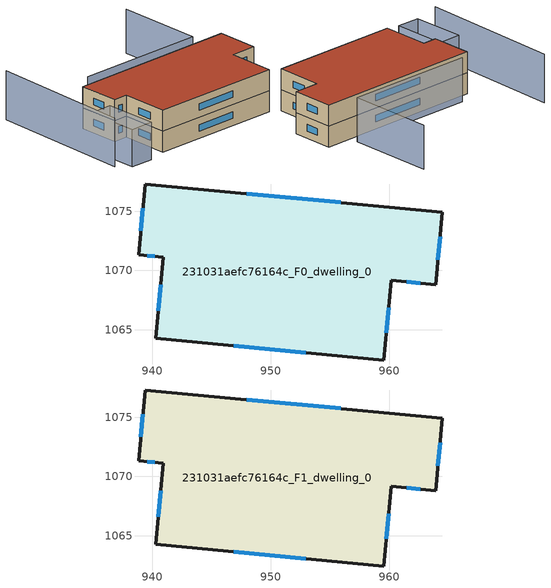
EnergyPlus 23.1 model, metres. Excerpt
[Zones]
231031aefc76164c_F0_dwelling_0
 floor ground (EU_floor_Construction): 964.5,1074.94 963.92,1068.81 960.18,1069.16 959.55,1062.44 940.28,1064.26 940.93,1071.13 938.84,1071.33 939.4,1077.3 z0
 wall outside (EU_wall_Construction): 963.92,1068.81 964.5,1074.94 939.4,1077.3 938.84,1071.33 940.93,1071.13 940.28,1064.26 959.55,1062.44 960.18,1069.16 963.92,1068.81 z0:3
 window (EU_Window_Construction): 964.12,1070.91 964.3,1072.84 / 961.46,1069.04 962.64,1068.93 / 959.77,1064.74 959.97,1066.86 / 946.88,1063.64 952.95,1063.06 / 940.71,1068.78 940.5,1066.61 / 939.55,1071.26 940.21,1071.2 / 939.21,1075.26 939.03,1073.37 / 955.91,1075.75 947.99,1076.49 z1.03:1.97
231031aefc76164c_F1_dwelling_0
 floor to 231031aefc76164c_F0_dwelling_0 (EU_floor_Construction): 964.5,1074.94 963.92,1068.81 960.18,1069.16 959.55,1062.44 940.28,1064.26 940.93,1071.13 938.84,1071.33 939.4,1077.3 z3
 wall outside (EU_wall_Construction): 963.92,1068.81 964.5,1074.94 939.4,1077.3 938.84,1071.33 940.93,1071.13 940.28,1064.26 959.55,1062.44 960.18,1069.16 963.92,1068.81 z3:6
 window (EU_Window_Construction): 964.12,1070.91 964.3,1072.84 / 961.46,1069.04 962.64,1068.93 / 959.77,1064.74 959.97,1066.86 / 946.88,1063.64 952.95,1063.06 / 940.71,1068.78 940.5,1066.61 / 939.55,1071.26 940.21,1071.2 / 939.21,1075.26 939.03,1073.37 / 955.91,1075.75 947.99,1076.49 z4.03:4.97
 roof outside (EU_roof_Construction): 959.55,1062.44 960.18,1069.16 963.92,1068.81 964.5,1074.94 939.4,1077.3 938.84,1071.33 940.93,1071.13 940.28,1064.26 z6
shading: 934.07,1064.17 934.71,1071.87 / 934.71,1071.87 938.16,1071.59 / 938.16,1071.59 937.52,1063.89 / 937.52,1063.89 934.07,1064.17 z0:5.3; 935.06,1086.89 932.56,1065.89 z0:7; 961.9,1089.21 960.71,1076.67 / 960.71,1076.67 941.74,1078.45 z0:6.3
[Building]
EU S2 Campaign: North Axis=0; Terrain=City; Solar Distribution=FullExterior
[Site:Location]
Cape.Town.Intl.AP: Latitude=-33.965; Longitude=18.602; Time Zone=2; Elevation=46
[SizingPeriod:WeatherFileDays]
AnnualSizingPeriod: Begin Month=1; Begin Day of Month=1; End Month=12; End Day of Month=31; Day of Week for Start Day=Monday; Use Weather File Daylight Saving Period=No; Use Weather File Rain and Snow Indicators=No
[MATERIAL]
EU_InternalMass_Material: Roughness=MediumRough; Thickness=0.1; Conductivity=1; Density=1800; Specific Heat=900; Thermal Absorptance=0.9; Solar Absorptance=0.7; Visible Absorptance=0.7
[MATERIAL:NOMASS] Roughness=MediumRough; Thermal Absorptance=0.9; Solar Absorptance=0.7; Visible Absorptance=0.7
Name | Thermal Resistance
EU_wall_NoMass | 0.493876
EU_roof_NoMass | 0.449382
EU_floor_NoMass | 1.25
[WINDOWMATERIAL:SIMPLEGLAZINGSYSTEM]
EU_Window_SimpleGlazing: UFactor=4.4; Solar Heat Gain Coefficient=0.85; Visible Transmittance=0.85
[CONSTRUCTION]
EU_wall_Construction: EU_wall_NoMass
EU_roof_Construction: EU_roof_NoMass
EU_floor_Construction: EU_floor_NoMass
EU_Window_Construction: EU_Window_SimpleGlazing
EU_InternalMass_Construction: EU_InternalMass_Material
[ZONE] Type=1; Multiplier=1; Ceiling Height=autocalculate; Volume=856.281; Floor Area=autocalculate; Part of Total Floor Area=Yes
231031aefc76164c_F0_dwelling_0; 231031aefc76164c_F1_dwelling_0
[INTERNALMASS] Construction=EU_InternalMass_Construction; Surface Area=285.427
Name | Zone or ZoneList
231031aefc76164c_F0_dwelling_0_EU_InternalMass | 231031aefc76164c_F0_dwelling_0
231031aefc76164c_F1_dwelling_0_EU_InternalMass | 231031aefc76164c_F1_dwelling_0
[OTHEREQUIPMENT] Fuel Type=Electricity; Design Level Calculation Method=Watts/Area; Power per Zone Floor Area=1; Fraction Latent=0; Fraction Radiant=0; Fraction Lost=0; Carbon Dioxide Generation Rate=0; EndUse Subcategory=EU_Step8_InternalGains
Name | Zone or ZoneList or Space or SpaceList | Schedule
EU_Step8_InternalGain_231031aefc76164c_F0_dwelling_0_f000 | 231031aefc76164c_F0_dwelling_0 | EU_Step8_GainSchedule_231031aefc76164c_F0_dwelling_0_f000
EU_Step8_InternalGain_231031aefc76164c_F1_dwelling_0_f000 | 231031aefc76164c_F1_dwelling_0 | EU_Step8_GainSchedule_231031aefc76164c_F1_dwelling_0_f000
[ZONEVENTILATION:DESIGNFLOWRATE] Schedule=EU_AlwaysOn; Design Flow Rate Calculation Method=AirChanges/Hour; Air Changes per Hour=0.64; Ventilation Type=Natural; Fan Pressure Rise=0; Fan Total Efficiency=1; Constant Term Coefficient=1; Temperature Term Coefficient=0; Velocity Term Coefficient=0; Velocity Squared Term Coefficient=0; Minimum Indoor Temperature=-100; Maximum Indoor Temperature=100; Delta Temperature=-100; Minimum Outdoor Temperature=-100; Maximum Outdoor Temperature=100; Maximum Wind Speed=40
Name | Zone or ZoneList or Space or SpaceList
EU_ConstantAir_231031aefc76164c_F0_dwelling_0 | 231031aefc76164c_F0_dwelling_0
EU_ConstantAir_231031aefc76164c_F1_dwelling_0 | 231031aefc76164c_F1_dwelling_0
[HVACTEMPLATE:THERMOSTAT] Constant Heating Setpoint=20; Constant Cooling Setpoint=50
EU_HeatOnly_231031aefc76164c_F0_dwelling_0; EU_HeatOnly_231031aefc76164c_F1_dwelling_0
[HVACTEMPLATE:ZONE:IDEALLOADSAIRSYSTEM] System Availability Schedule=EU_AlwaysOn; Maximum Heating Supply Air Temperature=50; Minimum Cooling Supply Air Temperature=13; Maximum Heating Supply Air Humidity Ratio=0.0156; Minimum Cooling Supply Air Humidity Ratio=0.0077; Heating Limit=NoLimit; Cooling Limit=NoLimit; Heating Availability Schedule=EU_AlwaysOn; Cooling Availability Schedule=EU_CoolingOff; Dehumidification Control Type=ConstantSensibleHeatRatio; Cooling Sensible Heat Ratio=0.7; Dehumidification Setpoint=60; Humidification Control Type=None; Humidification Setpoint=30; Outdoor Air Method=None; Outdoor Air Flow Rate per Person=0.00944; Outdoor Air Flow Rate per Zone Floor Area=0; Outdoor Air Flow Rate per Zone=0; Demand Controlled Ventilation Type=None; Outdoor Air Economizer Type=NoEconomizer; Heat Recovery Type=None; Sensible Heat Recovery Effectiveness=0.7; Latent Heat Recovery Effectiveness=0.65
Name | Template Thermostat
231031aefc76164c_F0_dwelling_0 | EU_HeatOnly_231031aefc76164c_F0_dwelling_0
231031aefc76164c_F1_dwelling_0 | EU_HeatOnly_231031aefc76164c_F1_dwelling_0
[SIZING:ZONE] Zone Cooling Design Supply Air Temperature Input Method=SupplyAirTemperature; Zone Cooling Design Supply Air Temperature=13; Zone Heating Design Supply Air Temperature Input Method=SupplyAirTemperature; Zone Heating Design Supply Air Temperature=50; Zone Cooling Design Supply Air Humidity Ratio=0.008; Zone Heating Design Supply Air Humidity Ratio=0.008; Cooling Design Air Flow Method=DesignDay; Cooling Design Air Flow Rate=0; Cooling Minimum Air Flow per Zone Floor Area=0.000762; Cooling Minimum Air Flow=0; Cooling Minimum Air Flow Fraction=0.2; Heating Design Air Flow Method=DesignDay; Heating Design Air Flow Rate=0; Heating Maximum Air Flow per Zone Floor Area=0.002032; Heating Maximum Air Flow=0.141576; Heating Maximum Air Flow Fraction=0.3; Account for Dedicated Outdoor Air System=No; Dedicated Outdoor Air System Control Strategy=NeutralSupplyAir; Dedicated Outdoor Air Low Setpoint Temperature for Design=autosize; Dedicated Outdoor Air High Setpoint Temperature for Design=autosize; Zone Load Sizing Method=Sensible Load Only No Latent Load; Zone Latent Cooling Design Supply Air Humidity Ratio Input Method=HumidityRatioDifference; Zone Cooling Design Supply Air Humidity Ratio Difference=0.005; Zone Latent Heating Design Supply Air Humidity Ratio Input Method=HumidityRatioDifference; Zone Humidification Design Supply Air Humidity Ratio Difference=0.005
231031aefc76164c_F0_dwelling_0; 231031aefc76164c_F1_dwelling_0
[SCHEDULE:CONSTANT]
Name | Hourly Value
EU_AlwaysOn | 1
EU_CoolingOff | 0
[SCHEDULE:FILE] Column Number=1; Rows to Skip at Top=0; Number of Hours of Data=8760; Column Separator=Comma; Interpolate to Timestep=No; Minutes per Item=60; Adjust Schedule for Daylight Savings=Yes
Name | File
EU_Step8_GainSchedule_231031aefc76164c_F0_dwelling_0_f000 | ../../schedules/231031aefc76164c/231031aefc76164c_F0_dwelling_0_f000_gain.csv
EU_Step8_GainSchedule_231031aefc76164c_F1_dwelling_0_f000 | ../../schedules/231031aefc76164c/231031aefc76164c_F1_dwelling_0_f000_gain.csv
